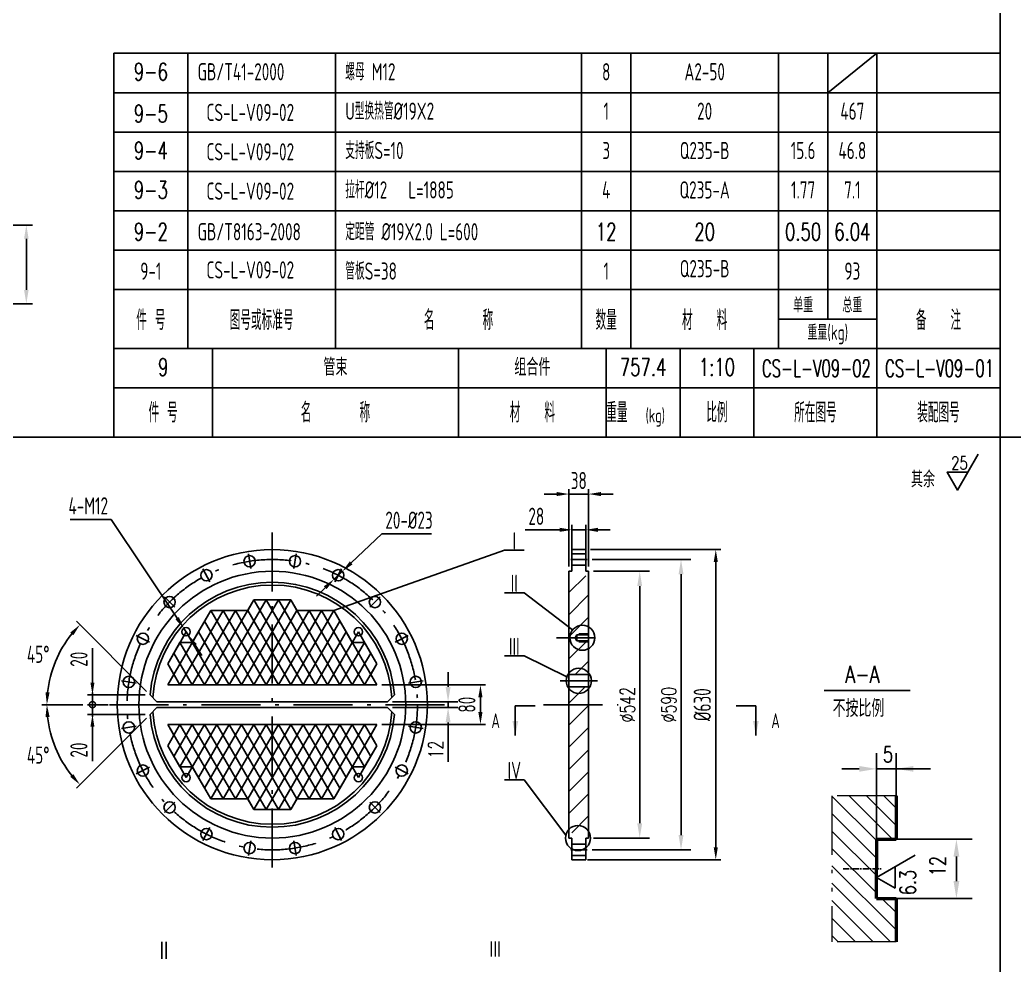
# Model space of a CAD drawing. Extents: x 28446 to 36913, y 3260 to 15560.
# Drawn here: x 30735 to 32755, y 5157 to 7078 of the extents above; entities that cross this region are included whole.
import ezdxf
from ezdxf.enums import TextEntityAlignment as Align

# ---------------------------------------------------------------- set-up
doc = ezdxf.new("R2010")
doc.units = 0
doc.header["$LTSCALE"] = 10
for name, pattern in [('ACAD_ISO10W100', [18.7, 12, -3, 0.7, -3]), ('ACAD_ISO12W100', [22.4, 12, -3, 0.7, -3, 0.7, -3]), ('CENTER', [2, 1.25, -0.25, 0.25, -0.25]), ('DASHDOT', [1, 0.5, -0.25, 0, -0.25])]:
    doc.linetypes.add(name, pattern=pattern)
for name, color, linetype in [('1', 7, 'Continuous'), ('2', 1, 'Continuous'), ('ACHSEN', 7, 'DASHDOT'), ('cen', 2, 'CENTER'), ('hgjy', 7, 'Continuous'), ('tank', 1, 'Continuous'), ('tankx', 2, 'ACAD_ISO10W100'), ('tanky', 7, 'Continuous')]:
    doc.layers.add(name, color=color, linetype=linetype)
doc.layers.add('CDR_DWG1', color=1, linetype='Continuous', lineweight=50)
doc.layers.add('双点划线', color=3, linetype='ACAD_ISO12W100', lineweight=18)
doc.styles.add('HGCAD', font='gbenor.shx', dxfattribs={"width": 0.75, "bigfont": 'gbcbig.shx'})
doc.styles.add('hzfs', font='simplex.shx', dxfattribs={"width": 0.7, "bigfont": 'hzfs.shx'})
doc.dimstyles.new('HGCAD$0', dxfattribs={"dimscale": 10, "dimtxt": 3.5, "dimasz": 2.5, "dimexe": 1, "dimexo": 1, "dimgap": 1, "dimtad": 1, "dimdec": 0, "dimdsep": 46, "dimtxsty": 'HGCAD', "dimcen": 0, "dimclrd": 4, "dimclre": 4, "dimclrt": 7, "dimadec": 0, "dimazin": 0, "dimtfac": 0.7, "dimtmove": 0, "dimatfit": 0, "dimfxl": 1, "dimarcsym": 0})
doc.dimstyles.new('HGCAD$2', dxfattribs={"dimscale": 10, "dimtxt": 3.5, "dimasz": 2.5, "dimexe": 1, "dimexo": 1, "dimgap": 1, "dimtad": 2, "dimtih": 1, "dimdec": 0, "dimdsep": 46, "dimtxsty": 'HGCAD', "dimcen": 0, "dimclrd": 4, "dimclre": 4, "dimclrt": 7, "dimadec": 0, "dimazin": 0, "dimtfac": 0.7, "dimtmove": 0, "dimatfit": 0, "dimfxl": 1, "dimarcsym": 0})
doc.dimstyles.new('HGCAD$3', dxfattribs={"dimscale": 10, "dimtxt": 3.5, "dimasz": 2.5, "dimexe": 1, "dimexo": 1, "dimgap": 1, "dimtad": 1, "dimtoh": 1, "dimdec": 0, "dimdsep": 46, "dimtxsty": 'HGCAD', "dimcen": 0, "dimclrd": 4, "dimclre": 4, "dimclrt": 7, "dimadec": 0, "dimazin": 0, "dimtfac": 0.7, "dimtmove": 0, "dimatfit": 0, "dimfxl": 1, "dimarcsym": 0})

# ---------------------------------------------------------------- blocks, each defined once
blk = doc.blocks.new('*X52')
at = {"layer": '1', "color": 0, "linetype": 'Continuous'}
for p, q in [((-21518.12, -20658.07), (-21515.63, -20655.58)), ((-21514.12, -20661.14), (-21508.56, -20655.58)), ((-21514.12, -20657.6), (-21512.1, -20655.58)), ((-21514.12, -20664.67), (-21505.08, -20655.64)), ((-21518.12, -20661.6), (-21514.12, -20657.6)), ((-21514.12, -20668.21), (-21505.08, -20659.17)), ((-21517.37, -20664.39), (-21514.12, -20661.14)), ((-21514.12, -20671.75), (-21505.08, -20662.71)), ((-21514.12, -20675.28), (-21505.08, -20666.25)), ((-21518.12, -20682.82), (-21505.08, -20669.78)), ((-21516.97, -20685.21), (-21505.08, -20673.32)), ((-21518.12, -20679.28), (-21515.23, -20676.39)), ((-21513.44, -20685.21), (-21505.08, -20676.85)), ((-21509.9, -20685.21), (-21505.08, -20680.39)), ((-21506.37, -20685.21), (-21505.08, -20683.92))]:
    blk.add_line(p, q, dxfattribs=at)
blk = doc.blocks.new('_DotSmall')
at = {"color": 0, "linetype": 'ByBlock', "const_width": 0.5}
blk.add_lwpolyline([(-0.0625, 0, 1), (0.0625, 0, 1)], format="xyb", close=True, dxfattribs=at)
blk = doc.blocks.new('*D87')
at = {"color": 4, "lineweight": -2}
for p, q in [((30882.4, 5731.6), (30882.4, 5801.2)), ((30989.5, 5706.6), (30872.4, 5706.6)), ((30882.4, 5686.6), (30882.4, 5706.6)), ((30914.2, 5686.6), (30872.4, 5686.6)), ((30882.4, 5686.6), (30882.4, 5661.6))]:
    blk.add_line(p, q, dxfattribs=at)
at = {"color": 4}
blk.add_solid([(30878.2, 5731.6), (30886.5, 5731.6), (30882.4, 5706.6)], dxfattribs=at)
at = {"layer": 'Defpoints', "color": 0}
for p in [(30882.4, 5706.6), (30999.5, 5706.6), (30924.2, 5686.6)]:
    blk.add_point(p, dxfattribs=at)
at = {"color": 4, "lineweight": -2, "xscale": 25, "yscale": 25, "zscale": 25, "rotation": 90}
blk.add_blockref('_DotSmall', (30882.4, 5686.6), dxfattribs=at)
at = {"color": 7, "insert": (30854.9, 5778.9), "char_height": 35, "attachment_point": 5, "rotation": 90, "style": 'HGCAD'}
blk.add_mtext('20', dxfattribs=at)
blk = doc.blocks.new('*D88')
at = {"color": 4, "lineweight": -2}
for p, q in [((30882.4, 5686.6), (30882.4, 5711.6)), ((30914.2, 5686.6), (30872.4, 5686.6)), ((30882.4, 5686.6), (30882.4, 5666.6)), ((30989.5, 5666.6), (30872.4, 5666.6)), ((30882.4, 5641.6), (30882.4, 5571.9))]:
    blk.add_line(p, q, dxfattribs=at)
at = {"color": 4}
blk.add_solid([(30878.2, 5641.6), (30886.5, 5641.6), (30882.4, 5666.6)], dxfattribs=at)
at = {"layer": 'Defpoints', "color": 0}
for p in [(30924.2, 5686.6), (30882.4, 5666.6), (30999.5, 5666.6)]:
    blk.add_point(p, dxfattribs=at)
at = {"color": 4, "lineweight": -2, "xscale": 25, "yscale": 25, "zscale": 25, "rotation": 270}
blk.add_blockref('_DotSmall', (30882.4, 5686.6), dxfattribs=at)
at = {"color": 7, "insert": (30854.9, 5594.3), "char_height": 35, "attachment_point": 5, "rotation": 90, "style": 'HGCAD'}
blk.add_mtext('20', dxfattribs=at)
blk = doc.blocks.new('*D89')
at = {"color": 4, "lineweight": -2}
for p, q in [((30992.4, 5713.6), (30850, 5856.1)), ((30862.7, 5686.6), (30779.8, 5686.6))]:
    blk.add_line(p, q, dxfattribs=at)
blk.add_arc((31019.5, 5686.6), 229.7, 141.2384, 173.7616, dxfattribs=at)
at = {"color": 4}
for points in [[(30837.3, 5833.2), (30843.5, 5827.6), (30857, 5849)], [(30795.3, 5711.3), (30787, 5711.8), (30789.8, 5686.6)]]:
    blk.add_solid(points, dxfattribs=at)
at = {"layer": 'Defpoints', "color": 0}
for p in [(30820.5, 5801.4), (30999.5, 5706.6), (30872.7, 5686.6), (31013.5, 5692.6), (31622.7, 5686.6)]:
    blk.add_point(p, dxfattribs=at)
at = {"color": 7, "insert": (30772.2, 5789), "char_height": 35, "attachment_point": 5, "style": 'HGCAD'}
blk.add_mtext('45°', dxfattribs=at)
blk = doc.blocks.new('*D90')
at = {"color": 4, "lineweight": -2}
for p, q in [((30862.7, 5686.6), (30779.8, 5686.6)), ((30992.4, 5659.5), (30850, 5517.1))]:
    blk.add_line(p, q, dxfattribs=at)
blk.add_arc((31019.5, 5686.6), 229.7, 186.2384, 218.7616, dxfattribs=at)
at = {"color": 4}
for points in [[(30787, 5661.4), (30795.3, 5661.8), (30789.8, 5686.6)], [(30843.5, 5545.5), (30837.3, 5540), (30857, 5524.1)]]:
    blk.add_solid(points, dxfattribs=at)
at = {"layer": 'Defpoints', "color": 0}
for p in [(30872.7, 5686.6), (31013.5, 5680.6), (31622.7, 5686.6), (30999.5, 5666.6), (30797.6, 5627.1)]:
    blk.add_point(p, dxfattribs=at)
at = {"color": 7, "insert": (30772.2, 5584.1), "char_height": 35, "attachment_point": 5, "style": 'HGCAD'}
blk.add_mtext('45°', dxfattribs=at)
blk = doc.blocks.new('*D102')
at = {"color": 4, "lineweight": -2}
for p, q in [((30920.7, 6063.1), (30837.2, 6063.1)), ((31054.4, 5862.3), (30920.7, 6063.1)), ((31077.1, 5828.2), (31068.2, 5841.5)), ((31091, 5807.4), (31104.8, 5786.6))]:
    blk.add_line(p, q, dxfattribs=at)
at = {"color": 4}
for points in [[(31057.9, 5864.6), (31050.9, 5860), (31068.2, 5841.5)], [(31094.4, 5809.7), (31087.5, 5805.1), (31077.1, 5828.2)]]:
    blk.add_solid(points, dxfattribs=at)
at = {"layer": 'Defpoints', "color": 0}
for p in [(31068.2, 5841.5), (31077.1, 5828.2)]:
    blk.add_point(p, dxfattribs=at)
at = {"color": 7, "insert": (30873.9, 6090.6), "char_height": 35, "attachment_point": 5, "style": 'HGCAD'}
blk.add_mtext('4-M12', dxfattribs=at)
blk = doc.blocks.new('*D91')
at = {"color": 4, "lineweight": -2}
for p, q in [((31897.5, 5981.6), (32098, 5981.6)), ((32078, 5951.6), (32078, 5421.6)), ((31897.5, 5391.6), (32098, 5391.6))]:
    blk.add_line(p, q, dxfattribs=at)
at = {"color": 4}
for points in [[(32073, 5951.6), (32083, 5951.6), (32078, 5981.6)], [(32073, 5421.6), (32083, 5421.6), (32078, 5391.6)]]:
    blk.add_solid(points, dxfattribs=at)
at = {"layer": 'Defpoints', "color": 0}
for p in [(31887.5, 5981.6), (31887.5, 5391.6), (32078, 5391.6)]:
    blk.add_point(p, dxfattribs=at)
at = {"color": 7, "insert": (32053, 5686.6), "char_height": 30, "attachment_point": 5, "rotation": 90, "style": 'hzfs'}
blk.add_mtext('%%C590', dxfattribs=at)
blk = doc.blocks.new('*D103')
at = {"color": 4, "lineweight": -2}
for p, q in [((31894.3, 6001.6), (32158.6, 6001.6)), ((32148.6, 5976.6), (32148.6, 5396.6)), ((31888.3, 5371.6), (32158.6, 5371.6))]:
    blk.add_line(p, q, dxfattribs=at)
at = {"color": 4}
for points in [[(32144.4, 5976.6), (32152.7, 5976.6), (32148.6, 6001.6)], [(32144.4, 5396.6), (32152.7, 5396.6), (32148.6, 5371.6)]]:
    blk.add_solid(points, dxfattribs=at)
at = {"layer": 'Defpoints', "color": 0}
for p in [(31884.3, 6001.6), (31878.3, 5371.6), (32148.6, 5371.6)]:
    blk.add_point(p, dxfattribs=at)
at = {"color": 7, "insert": (32121.1, 5686.6), "char_height": 35, "attachment_point": 5, "rotation": 90, "style": 'HGCAD'}
blk.add_mtext('%%C630', dxfattribs=at)
blk = doc.blocks.new('*D104')
at = {"color": 4, "lineweight": -2}
for p, q in [((31831.3, 6041.8), (31761.7, 6041.8)), ((31856.3, 5967.6), (31856.3, 6051.8)), ((31884.3, 6041.8), (31856.3, 6041.8)), ((31884.3, 5967.6), (31884.3, 6051.8)), ((31909.3, 6041.8), (31934.3, 6041.8))]:
    blk.add_line(p, q, dxfattribs=at)
at = {"color": 4}
for points in [[(31831.3, 6046), (31831.3, 6037.7), (31856.3, 6041.8)], [(31909.3, 6046), (31909.3, 6037.7), (31884.3, 6041.8)]]:
    blk.add_solid(points, dxfattribs=at)
at = {"layer": 'Defpoints', "color": 0}
for p in [(31856.3, 6041.8), (31856.3, 5957.6), (31884.3, 5957.6)]:
    blk.add_point(p, dxfattribs=at)
at = {"color": 7, "insert": (31784, 6069.3), "char_height": 35, "attachment_point": 5, "style": 'HGCAD'}
blk.add_mtext('28', dxfattribs=at)
blk = doc.blocks.new('*D105')
at = {"color": 4, "lineweight": -2}
for p, q in [((31850.3, 5967.6), (31850.3, 6124.5)), ((31890.3, 5967.6), (31890.3, 6124.5)), ((31825.3, 6114.5), (31800.3, 6114.5)), ((31890.3, 6114.5), (31850.3, 6114.5)), ((31915.3, 6114.5), (31940.3, 6114.5))]:
    blk.add_line(p, q, dxfattribs=at)
at = {"color": 4}
for points in [[(31825.3, 6118.7), (31825.3, 6110.4), (31850.3, 6114.5)], [(31915.3, 6118.7), (31915.3, 6110.4), (31890.3, 6114.5)]]:
    blk.add_solid(points, dxfattribs=at)
at = {"layer": 'Defpoints', "color": 0}
for p in [(31850.3, 6114.5), (31850.3, 5957.6), (31890.3, 5957.6)]:
    blk.add_point(p, dxfattribs=at)
at = {"color": 7, "insert": (31870.3, 6142), "char_height": 35, "attachment_point": 5, "style": 'HGCAD'}
blk.add_mtext('38', dxfattribs=at)
blk = doc.blocks.new('*D108')
at = {"color": 4, "lineweight": -2}
for p, q in [((31470.2, 5726.6), (31680.5, 5726.6)), ((31670.5, 5701.6), (31670.5, 5671.6)), ((31470.2, 5646.6), (31680.5, 5646.6))]:
    blk.add_line(p, q, dxfattribs=at)
at = {"color": 4}
for points in [[(31666.3, 5701.6), (31674.7, 5701.6), (31670.5, 5726.6)], [(31666.3, 5671.6), (31674.7, 5671.6), (31670.5, 5646.6)]]:
    blk.add_solid(points, dxfattribs=at)
at = {"layer": 'Defpoints', "color": 0}
for p in [(31460.2, 5726.6), (31460.2, 5646.6), (31670.5, 5646.6)]:
    blk.add_point(p, dxfattribs=at)
at = {"color": 7, "insert": (31643, 5686.6), "char_height": 35, "attachment_point": 5, "rotation": 90, "style": 'HGCAD'}
blk.add_mtext('80', dxfattribs=at)
blk = doc.blocks.new('*D112')
at = {"color": 4, "lineweight": -2}
for p, q in [((31408, 5974.7), (31469.9, 6033.9)), ((31469.9, 6033.9), (31571, 6033.9)), ((31373.3, 5941.5), (31389.9, 5957.4)), ((31355.2, 5924.2), (31337.2, 5906.9))]:
    blk.add_line(p, q, dxfattribs=at)
at = {"color": 4}
for points in [[(31405.1, 5977.7), (31410.9, 5971.7), (31389.9, 5957.4)], [(31352.4, 5927.2), (31358.1, 5921.2), (31373.3, 5941.5)]]:
    blk.add_solid(points, dxfattribs=at)
at = {"layer": 'Defpoints', "color": 0}
for p in [(31373.3, 5941.5), (31389.9, 5957.4)]:
    blk.add_point(p, dxfattribs=at)
at = {"color": 7, "insert": (31525.4, 6061.4), "char_height": 35, "attachment_point": 5, "style": 'HGCAD'}
blk.add_mtext('20-%%c23', dxfattribs=at)
blk = doc.blocks.new('*D120')
at = {"layer": 'ACHSEN', "color": 4, "linetype": 'ByBlock', "lineweight": -2}
for p, q in [((31604.8, 5722.6), (31604.8, 5752.6)), ((31491.9, 5692.6), (31624.8, 5692.6)), ((31491.9, 5680.6), (31624.8, 5680.6)), ((31604.8, 5692.6), (31604.8, 5680.6)), ((31604.8, 5650.6), (31604.8, 5570.6))]:
    blk.add_line(p, q, dxfattribs=at)
at = {"layer": 'ACHSEN', "color": 4, "linetype": 'ByBlock'}
for points in [[(31599.8, 5722.6), (31609.8, 5722.6), (31604.8, 5692.6)], [(31599.8, 5650.6), (31609.8, 5650.6), (31604.8, 5680.6)]]:
    blk.add_solid(points, dxfattribs=at)
at = {"layer": 'Defpoints', "color": 0, "linetype": 'ByBlock'}
for p in [(31481.9, 5692.6), (31481.9, 5680.6), (31604.8, 5680.6)]:
    blk.add_point(p, dxfattribs=at)
at = {"layer": 'ACHSEN', "color": 7, "linetype": 'ByBlock', "insert": (31579.8, 5595.6), "char_height": 30, "attachment_point": 5, "rotation": 90, "style": 'hzfs'}
blk.add_mtext('12', dxfattribs=at)
blk = doc.blocks.new('*D121')
at = {"layer": 'ACHSEN', "color": 4, "linetype": 'ByBlock', "lineweight": -2}
for p, q in [((31900.3, 5957.6), (32014.1, 5957.6)), ((31994.1, 5445.6), (31994.1, 5927.6)), ((31900.3, 5415.6), (32014.1, 5415.6))]:
    blk.add_line(p, q, dxfattribs=at)
at = {"layer": 'ACHSEN', "color": 4, "linetype": 'ByBlock'}
for points in [[(31989.1, 5927.6), (31999.1, 5927.6), (31994.1, 5957.6)], [(31989.1, 5445.6), (31999.1, 5445.6), (31994.1, 5415.6)]]:
    blk.add_solid(points, dxfattribs=at)
at = {"layer": 'Defpoints', "color": 0, "linetype": 'ByBlock'}
for p in [(31890.3, 5957.6), (31994.1, 5957.6), (31890.3, 5415.6)]:
    blk.add_point(p, dxfattribs=at)
at = {"layer": 'ACHSEN', "color": 7, "linetype": 'ByBlock', "insert": (31969.1, 5686.6), "char_height": 30, "attachment_point": 5, "rotation": 90, "style": 'hzfs'}
blk.add_mtext('%%C542', dxfattribs=at)

msp = doc.modelspace()

# ---------------------------------------------------------------- hatches: boundary and pattern name
h = msp.add_hatch()
h.set_pattern_fill('ANSI31', color=256, scale=10, style=0)
h.set_pattern_definition([(45, (-11276.758, 2031.033), (-22.45064, 22.45064), [])])
h.paths.add_polyline_path([(31884.289, 5935.575), (31884.289, 5957.575), (31878.289, 5957.575), (31878.289, 5970.075), (31862.289, 5970.075), (31862.289, 5957.575), (31856.289, 5957.575), (31856.289, 5935.575), (31850.289, 5929.575), (31850.289, 5750.906, -0.48407574), (31890.289, 5750.906), (31890.289, 5800.44, -0.57686383), (31852.073, 5822.541, -0.57686383), (31890.289, 5844.642), (31890.289, 5929.575)])
h.paths.add_polyline_path([(31878.289, 6001.575), (31862.289, 6001.575), (31862.289, 5993.075), (31878.289, 5993.075)])
h.paths.add_polyline_path([(31890.289, 5686.575), (31890.289, 5719.272, -0.48407574), (31850.289, 5719.272), (31850.289, 5686.575), (31850.289, 5443.575), (31856.289, 5437.575), (31856.289, 5415.575), (31862.289, 5415.575), (31862.289, 5403.075), (31878.289, 5403.075), (31878.289, 5415.575), (31884.289, 5415.575), (31884.289, 5437.575), (31890.289, 5443.575)])
h.paths.add_polyline_path([(31878.289, 5380.075), (31862.289, 5380.075), (31862.289, 5371.575), (31878.289, 5371.575)])
h.paths.add_polyline_path([(31890.289, 5719.272), (31890.289, 5722.589), (31850.289, 5722.589), (31850.289, 5719.272, 0.48407574)])
h.paths.add_polyline_path([(31850.289, 5750.906), (31850.289, 5747.589), (31890.289, 5747.589), (31890.289, 5750.906, 0.48407574)])
h.paths.add_polyline_path([(31890.289, 5816.541), (31866.289, 5816.541), (31862.825, 5822.541), (31866.289, 5828.541), (31890.289, 5828.541), (31890.289, 5844.642, 0.57686383), (31852.073, 5822.541, 0.57686383), (31890.289, 5800.44)], flags=17)

# ---------------------------------------------------------------- linework, layer by layer
for p, q in [((32725.994, 9100.017), (32725.994, 3360.017)), ((30640.664, 6661.152), (30760.592, 6661.152)), ((30748.092, 6529.152), (30748.092, 6633.152)), ((30640.663, 6501.152), (30760.592, 6501.152)), ((32725.994, 6230.017), (28695.994, 6230.017)), ((32725.994, 6230.017), (36755.994, 6230.017)), ((32725.994, 6230.017), (36755.994, 6230.017)), ((31372.683, 5878.129), (31719.208, 6000.332)), ((31719.208, 6000.332), (31759.637, 6000.332)), ((31719.208, 5913.999), (31759.637, 5913.999)), ((31857.565, 5838.35), (31759.637, 5913.999)), ((31870.289, 5830.541), (31890.289, 5830.541)), ((31870.289, 5814.541), (31890.289, 5814.541)), ((31719.208, 5785.766), (31759.637, 5785.766)), ((31846.192, 5743.427), (31759.637, 5785.766)), ((32474.876, 5413.672), (32474.876, 5588.184)), ((32514.876, 5501.183), (32514.876, 5588.184)), ((32439.876, 5556.184), (32404.876, 5556.184)), ((32474.876, 5556.184), (32584.876, 5556.184)), ((31719.208, 5533.844), (31759.637, 5533.844)), ((31843.833, 5421.447), (31759.637, 5533.844)), ((32515.501, 5413.047), (32669.382, 5413.047)), ((32474.876, 5335.543), (32553.442, 5380.903)), ((32637.382, 5328.047), (32637.382, 5378.047)), ((32512.816, 5313.638), (32512.816, 5357.447)), ((32474.876, 5335.543), (32512.816, 5313.638)), ((32515.501, 5293.047), (32669.382, 5293.047))]:
    msp.add_line(p, q)
at = {"color": 1}
for p, q in [((31856.289, 5957.575), (31856.289, 6001.597)), ((31884.289, 6001.568), (31856.289, 6001.597)), ((31884.289, 5957.575), (31884.289, 6001.597)), ((31856.289, 5993.075), (31884.289, 5993.075)), ((31856.289, 5970.075), (31884.289, 5970.075)), ((31850.289, 5686.575), (31850.289, 5957.575)), ((31890.289, 5686.575), (31890.289, 5957.575)), ((31850.289, 5686.575), (31850.289, 5415.575)), ((31890.289, 5686.575), (31890.289, 5415.575)), ((31856.289, 5415.575), (31856.289, 5371.552)), ((31884.289, 5415.575), (31884.289, 5371.552)), ((31856.289, 5403.075), (31884.289, 5403.075)), ((31856.289, 5380.075), (31884.289, 5380.075)), ((31884.289, 5371.581), (31856.289, 5371.552))]:
    msp.add_line(p, q, dxfattribs=at)
at = {"color": 0, "linetype": 'ByBlock'}
for p, q in [((31210.183, 5899.78), (31110.183, 5726.575)), ((31235.183, 5899.78), (31135.183, 5726.575)), ((31260.183, 5899.78), (31160.183, 5726.575)), ((31285.183, 5899.78), (31185.183, 5726.575)), ((31210.183, 5899.78), (31310.183, 5726.575)), ((31235.183, 5899.78), (31335.183, 5726.575)), ((31260.183, 5899.78), (31360.183, 5726.575)), ((31285.183, 5899.78), (31385.183, 5726.575)), ((31122.683, 5878.129), (31035.183, 5726.575)), ((31147.683, 5878.129), (31060.183, 5726.575)), ((31172.683, 5878.129), (31085.183, 5726.575)), ((31122.683, 5878.129), (31210.183, 5726.575)), ((31147.683, 5878.129), (31235.183, 5726.575)), ((31172.683, 5878.129), (31260.183, 5726.575)), ((31197.683, 5878.129), (31285.183, 5726.575)), ((31297.683, 5878.129), (31210.183, 5726.575)), ((31322.683, 5878.129), (31235.183, 5726.575)), ((31347.683, 5878.129), (31260.183, 5726.575)), ((31372.683, 5878.129), (31285.183, 5726.575)), ((31322.683, 5878.129), (31410.183, 5726.575)), ((31347.683, 5878.129), (31435.183, 5726.575)), ((31372.683, 5878.129), (31460.183, 5726.575)), ((31110.183, 5856.478), (31185.183, 5726.575)), ((31385.183, 5856.478), (31310.183, 5726.575)), ((31072.683, 5834.828), (31035.183, 5769.876)), ((31072.683, 5834.828), (31135.183, 5726.575)), ((31097.683, 5834.828), (31160.183, 5726.575)), ((31397.683, 5834.828), (31335.183, 5726.575)), ((31422.683, 5834.828), (31360.183, 5726.575)), ((31422.683, 5834.828), (31460.183, 5769.876)), ((31060.183, 5813.177), (31110.183, 5726.575)), ((31435.183, 5813.177), (31385.183, 5726.575)), ((31047.683, 5791.526), (31085.183, 5726.575)), ((31447.683, 5791.526), (31410.183, 5726.575)), ((31035.183, 5769.876), (31060.183, 5726.575)), ((31460.183, 5769.876), (31435.183, 5726.575)), ((31460.183, 5726.575), (31035.183, 5726.575)), ((31122.683, 5495.02), (31035.183, 5646.575)), ((31035.183, 5603.273), (31060.183, 5646.575)), ((31460.183, 5646.575), (31035.183, 5646.575)), ((31047.683, 5581.623), (31085.183, 5646.575)), ((31147.683, 5495.02), (31060.183, 5646.575)), ((31060.183, 5559.972), (31110.183, 5646.575)), ((31072.683, 5538.321), (31135.183, 5646.575)), ((31172.683, 5495.02), (31085.183, 5646.575)), ((31097.683, 5538.321), (31160.183, 5646.575)), ((31210.183, 5473.369), (31110.183, 5646.575)), ((31110.183, 5516.671), (31185.183, 5646.575)), ((31122.683, 5495.02), (31210.183, 5646.575)), ((31235.183, 5473.369), (31135.183, 5646.575)), ((31147.683, 5495.02), (31235.183, 5646.575)), ((31260.183, 5473.369), (31160.183, 5646.575)), ((31172.683, 5495.02), (31260.183, 5646.575)), ((31285.183, 5473.369), (31185.183, 5646.575)), ((31197.683, 5495.02), (31285.183, 5646.575)), ((31297.683, 5495.02), (31210.183, 5646.575)), ((31210.183, 5473.369), (31310.183, 5646.575)), ((31322.683, 5495.02), (31235.183, 5646.575)), ((31235.183, 5473.369), (31335.183, 5646.575)), ((31260.183, 5473.369), (31360.183, 5646.575)), ((31347.683, 5495.02), (31260.183, 5646.575)), ((31285.183, 5473.369), (31385.183, 5646.575)), ((31372.683, 5495.02), (31285.183, 5646.575)), ((31385.183, 5516.671), (31310.183, 5646.575)), ((31322.683, 5495.02), (31410.183, 5646.575)), ((31397.683, 5538.321), (31335.183, 5646.575)), ((31347.683, 5495.02), (31435.183, 5646.575)), ((31422.683, 5538.321), (31360.183, 5646.575)), ((31372.683, 5495.02), (31460.183, 5646.575)), ((31435.183, 5559.972), (31385.183, 5646.575)), ((31447.683, 5581.623), (31410.183, 5646.575)), ((31460.183, 5603.273), (31435.183, 5646.575)), ((31072.683, 5538.321), (31035.183, 5603.273)), ((31422.683, 5538.321), (31460.183, 5603.273))]:
    msp.add_line(p, q, dxfattribs=at)
msp.add_lwpolyline([(32681.526, 6195.331), (32639.469, 6122.486), (32618.44, 6158.909), (32660.497, 6158.909)])
for centre in [(31877.572, 5822.541), (31870.289, 5735.089), (31868.646, 5415.575)]:
    msp.add_circle(centre, 25.499)
for points in [[(30743.425, 6633.152), (30752.759, 6633.152), (30748.092, 6661.152)], [(30743.425, 6529.152), (30752.759, 6529.152), (30748.092, 6501.152)], [(32439.876, 5550.35), (32439.876, 5562.017), (32474.876, 5556.184)], [(32549.876, 5550.35), (32549.876, 5562.017), (32514.876, 5556.184)], [(32643.215, 5378.047), (32631.549, 5378.047), (32637.382, 5413.047)], [(32643.215, 5328.047), (32631.549, 5328.047), (32637.382, 5293.047)]]:
    msp.add_solid(points)
at = {"layer": '2', "linetype": 'ByBlock'}
for p, q in [((31850.289, 5957.575), (31856.289, 5957.575)), ((31884.289, 5957.575), (31890.289, 5957.575)), ((31197.683, 5878.129), (31210.183, 5899.78)), ((31210.183, 5899.78), (31285.183, 5899.78)), ((31285.183, 5899.78), (31297.683, 5878.129)), ((31085.183, 5813.177), (31122.683, 5878.129)), ((31122.683, 5878.129), (31197.683, 5878.129)), ((31297.683, 5878.129), (31372.683, 5878.129)), ((31372.683, 5878.129), (31410.183, 5813.177)), ((31035.183, 5769.876), (31060.183, 5813.177)), ((31060.183, 5813.177), (31085.183, 5813.177)), ((31410.183, 5813.177), (31435.183, 5813.177)), ((31435.183, 5813.177), (31460.183, 5769.876)), ((31047.683, 5748.225), (31035.183, 5769.876)), ((31460.183, 5769.876), (31447.683, 5748.225)), ((31035.183, 5726.575), (31047.683, 5748.225)), ((31447.683, 5748.225), (31460.183, 5726.575)), ((31460.183, 5726.575), (31035.183, 5726.575)), ((31035.183, 5646.575), (31047.683, 5624.924)), ((31460.183, 5646.575), (31035.183, 5646.575)), ((31447.683, 5624.924), (31460.183, 5646.575)), ((31047.683, 5624.924), (31035.183, 5603.273)), ((31460.183, 5603.273), (31447.683, 5624.924)), ((31035.183, 5603.273), (31060.183, 5559.972)), ((31435.183, 5559.972), (31460.183, 5603.273)), ((31060.183, 5559.972), (31085.183, 5559.972)), ((31085.183, 5559.972), (31122.683, 5495.02)), ((31372.683, 5495.02), (31410.183, 5559.972)), ((31410.183, 5559.972), (31435.183, 5559.972)), ((31122.683, 5495.02), (31197.683, 5495.02)), ((31197.683, 5495.02), (31210.183, 5473.369)), ((31285.183, 5473.369), (31297.683, 5495.02)), ((31297.683, 5495.02), (31372.683, 5495.02)), ((31210.183, 5473.369), (31285.183, 5473.369)), ((31850.289, 5415.575), (31856.289, 5415.575)), ((31884.289, 5415.575), (31890.289, 5415.575))]:
    msp.add_line(p, q, dxfattribs=at)
for centre in [(31072.683, 5834.828), (31422.683, 5834.828), (31072.683, 5538.321), (31422.683, 5538.321)]:
    msp.add_circle(centre, 8.5, dxfattribs=at)
at = {"layer": 'CDR_DWG1'}
for p, q in [((32514.876, 5501.183), (32514.876, 5413.047)), ((32474.876, 5413.047), (32514.876, 5413.047)), ((32474.876, 5413.047), (32474.876, 5353.047)), ((32474.876, 5293.047), (32474.876, 5353.047)), ((32474.876, 5293.047), (32514.876, 5293.047)), ((32514.876, 5293.047), (32514.876, 5204.91))]:
    msp.add_line(p, q, dxfattribs=at)
at = {"layer": 'cen'}
msp.add_line((32407.055, 5353.047), (32485.865, 5353.047), dxfattribs=at)
at = {"layer": 'hgjy'}
msp.add_line((32368.789, 5715.649), (32543.476, 5715.649), dxfattribs=at)
at = {"layer": 'tank'}
for p, q in [((30925.994, 6410.017), (30925.994, 7010.017)), ((30925.994, 7010.017), (32725.994, 7010.017)), ((30925.994, 6230.017), (30925.994, 6410.017)), ((30925.994, 6410.017), (32725.994, 6410.017)), ((31866.289, 5828.541), (31862.825, 5822.541)), ((31866.289, 5816.541), (31862.825, 5822.541)), ((31866.289, 5828.541), (31866.289, 5816.541)), ((31866.289, 5828.541), (31890.289, 5828.541)), ((31866.289, 5816.541), (31890.289, 5816.541)), ((31850.289, 5747.589), (31890.289, 5747.589)), ((31850.289, 5722.589), (31890.289, 5722.589)), ((31013.488, 5692.575), (30999.488, 5706.575)), ((31481.879, 5692.575), (31495.879, 5706.575)), ((31013.488, 5680.575), (30999.488, 5666.575)), ((31481.879, 5692.575), (31013.488, 5692.575)), ((31481.879, 5680.575), (31013.488, 5680.575)), ((31481.879, 5680.575), (31495.879, 5666.575)), ((31741.399, 5684.124), (31781.399, 5684.124)), ((32230.046, 5684.124), (32190.046, 5684.124))]:
    msp.add_line(p, q, dxfattribs=at)
for centre, radius in [((31247.683, 5686.575), 315), ((31201.535, 5977.943), 11.5), ((31293.832, 5977.943), 11.5), ((31113.756, 5949.421), 11.5), ((31381.611, 5949.421), 11.5), ((31247.683, 5686.575), 271), ((31039.087, 5895.171), 11.5), ((31456.28, 5895.171), 11.5), ((30984.836, 5820.502), 11.5), ((31510.53, 5820.502), 11.5), ((30956.315, 5732.723), 11.5), ((31539.051, 5732.723), 11.5), ((30956.315, 5640.426), 11.5), ((31539.051, 5640.426), 11.5), ((30984.836, 5552.647), 11.5), ((31510.53, 5552.647), 11.5), ((31039.087, 5477.978), 11.5), ((31456.28, 5477.978), 11.5), ((31113.756, 5423.728), 11.5), ((31381.611, 5423.728), 11.5), ((31201.535, 5395.206), 11.5), ((31293.832, 5395.206), 11.5)]:
    msp.add_circle(centre, radius, dxfattribs=at)
for radius, start, end in [(249, 4.607033, 175.392967), (243, 3.392272, 176.607728), (249, 184.607033, 355.392967), (243, 183.392272, 356.607728)]:
    msp.add_arc((31247.683, 5686.575), radius, start, end, dxfattribs=at)
at = {"layer": 'tankx'}
for p, q in [((31247.683, 6036.575), (31247.683, 5336.575)), ((31199.184, 5992.788), (31203.884, 5963.11)), ((31296.183, 5992.788), (31291.482, 5963.11)), ((31887.543, 5981.575), (31853.935, 5981.575)), ((31106.933, 5962.814), (31120.574, 5936.041)), ((31388.434, 5962.814), (31374.793, 5936.041)), ((31028.459, 5905.799), (31049.706, 5884.552)), ((31466.908, 5905.799), (31445.661, 5884.552)), ((30971.444, 5827.325), (30998.217, 5813.684)), ((31523.922, 5827.325), (31497.15, 5813.684)), ((31824.693, 5822.541), (31900.957, 5822.541)), ((30941.47, 5735.074), (30971.148, 5730.373)), ((31553.897, 5735.074), (31524.219, 5730.373)), ((31832.157, 5735.089), (31908.421, 5735.089)), ((31597.683, 5686.575), (30897.683, 5686.575)), ((31798.35, 5686.575), (31950.353, 5686.575)), ((30941.47, 5638.075), (30971.148, 5642.776)), ((31553.897, 5638.075), (31524.219, 5642.776)), ((30971.444, 5545.824), (30998.217, 5559.465)), ((31523.922, 5545.824), (31497.15, 5559.465)), ((31028.459, 5467.35), (31049.706, 5488.597)), ((31466.908, 5467.35), (31445.661, 5488.597)), ((31106.933, 5410.335), (31120.574, 5437.108)), ((31388.434, 5410.335), (31374.793, 5437.108)), ((31199.184, 5380.361), (31203.884, 5410.039)), ((31296.183, 5380.361), (31291.482, 5410.039)), ((31887.543, 5391.575), (31853.935, 5391.575))]:
    msp.add_line(p, q, dxfattribs=at)
msp.add_circle((31247.683, 5686.575), 295, dxfattribs=at)
msp.add_circle((31247.683, 5686.575), 295, dxfattribs=at)
at = {"layer": 'tanky'}
for p, q in [((31075.994, 6410.017), (31075.994, 7010.017)), ((31375.994, 6410.017), (31375.994, 7010.017)), ((31875.994, 6410.017), (31875.994, 7010.017)), ((31975.994, 6410.017), (31975.994, 7010.017)), ((32275.994, 6410.017), (32275.994, 7010.017)), ((32375.994, 6470.017), (32375.994, 7010.017)), ((32375.994, 6930.017), (32475.994, 7010.017)), ((32475.994, 6410.017), (32475.994, 7010.017)), ((30925.994, 6930.017), (32725.994, 6930.017)), ((30925.994, 6850.017), (32725.994, 6850.017)), ((30925.994, 6770.017), (32725.994, 6770.017)), ((30925.994, 6690.017), (32725.994, 6690.017)), ((30925.994, 6610.017), (32725.994, 6610.017)), ((30925.994, 6530.017), (32725.994, 6530.017)), ((32275.994, 6470.017), (32475.994, 6470.017)), ((31125.994, 6230.017), (31125.994, 6410.017)), ((31625.994, 6230.017), (31625.994, 6410.017)), ((31925.994, 6230.017), (31925.994, 6410.017)), ((32075.994, 6230.017), (32075.994, 6410.017)), ((32225.994, 6230.017), (32225.994, 6410.017)), ((32475.994, 6230.017), (32475.994, 6410.017)), ((30925.994, 6330.017), (32725.994, 6330.017)), ((31741.399, 5684.124), (31741.399, 5624.124)), ((32230.046, 5684.124), (32230.046, 5624.124))]:
    msp.add_line(p, q, dxfattribs=at)
for points in [[(31741.399, 5624.124), (31735.546, 5653.548), (31747.251, 5653.548)], [(32230.046, 5624.124), (32224.194, 5653.548), (32235.899, 5653.548)]]:
    msp.add_solid(points, dxfattribs=at)
at = {"layer": '双点划线', "color": 3}
for p, q in [((32514.876, 5501.183), (32384.522, 5501.183)), ((32384.522, 5501.183), (32384.522, 5204.91)), ((32514.876, 5204.91), (32384.522, 5204.91))]:
    msp.add_line(p, q, dxfattribs=at)

# ---------------------------------------------------------------- block references
at = {"xscale": -10, "yscale": 10, "zscale": 10}
msp.add_blockref('*X52', (-182666.308, 212056.989), dxfattribs=at)

# ---------------------------------------------------------------- texts
at = {"style": 'hzfs', "width": 0.7}
for s, p in [('9-4', (31000.994, 6795.017)), ('9-3', (31000.994, 6715.017))]:
    msp.add_text(s, height=35, dxfattribs=at).set_placement(p, align=Align.CENTER)
at = {"style": 'hzfs', "width": 0.75}
for s, height, p in [('25', 26.1224, (32626.742, 6164.633)), ('其余', 32.6531, (32545.004, 6128.29)), ('5', 32, (32488.203, 5569.722))]:
    msp.add_text(s, height=height, dxfattribs=at).set_placement(p)
for s, p in [('12', (32615.274, 5337.986)), ('6.3', (32554.757, 5299.36))]:
    msp.add_text(s, height=32, rotation=90, dxfattribs=at).set_placement(p)
at = {"layer": 'hgjy', "style": 'hzfs', "width": 0.75}
for s, p in [('A-A', (32411.63, 5730.784)), ('不按比例', (32385.902, 5661.517)), ('II', (31018.884, 5169.912)), ('Ⅲ', (31687.414, 5171.362))]:
    msp.add_text(s, height=35, dxfattribs=at).set_placement(p)
at = {"layer": 'tanky'}
for s, height, style, width, p in [('9-6', 35, 'hzfs', 0.7, (31000.994, 6955.017)), ('8', 35, 'HGCAD', 0.75, (31925.994, 6955.017)), ('A2-50', 35, 'HGCAD', 0.75, (32125.994, 6955.017)), ('1', 35, 'HGCAD', 0.75, (31925.994, 6875.017)), ('20', 35, 'HGCAD', 0.75, (32125.994, 6875.017)), ('467', 35, 'HGCAD', 0.75, (32425.994, 6875.017)), ('9-5', 35, 'hzfs', 0.7, (31000.994, 6870.017)), ('3', 35, 'HGCAD', 0.75, (31925.994, 6795.017)), ('Q235-B', 35, 'HGCAD', 0.75, (32125.994, 6795.017)), ('15.6', 35, 'HGCAD', 0.75, (32325.994, 6795.017)), ('46.8', 35, 'HGCAD', 0.75, (32425.994, 6795.017)), ('4', 35, 'HGCAD', 0.75, (31925.994, 6715.017)), ('Q235-A', 35, 'HGCAD', 0.75, (32125.994, 6715.017)), ('1.77', 35, 'HGCAD', 0.75, (32325.994, 6715.017)), ('7.1', 35, 'HGCAD', 0.75, (32425.994, 6715.017)), ('9-1', 35, 'HGCAD', 0.75, (31000.994, 6550.017)), ('1', 35, 'HGCAD', 0.75, (31925.994, 6550.017)), ('Q235-B', 35, 'HGCAD', 0.75, (32125.994, 6555.017)), ('93', 35, 'HGCAD', 0.75, (32425.994, 6550.017)), ('9', 35, 'hzfs', 0.7, (31025.994, 6355.017)), ('管束', 35, 'hzfs', 0.7, (31375.994, 6355.017)), ('组合件', 35, 'hzfs', 0.7, (31775.994, 6355.017)), ('757.4', 35, 'hzfs', 0.7, (32000.994, 6355.017)), ('1:10', 35, 'hzfs', 0.7, (32150.994, 6355.017)), ('件 号', 40, 'HGCAD', 0.75, (31025.994, 6260.017)), ('名      称', 40, 'HGCAD', 0.75, (31375.994, 6260.017)), ('材   料', 40, 'HGCAD', 0.75, (31775.994, 6260.017)), ('比例', 40, 'HGCAD', 0.75, (32150.994, 6260.017)), ('所在图号', 40, 'HGCAD', 0.75, (32350.994, 6260.017)), ('装配图号', 40, 'HGCAD', 0.75, (32600.994, 6260.017)), ('I', 35, 'HGCAD', 0.75, (31739.326, 6002.086)), ('II', 35, 'HGCAD', 0.75, (31739.326, 5915.752)), ('III', 35, 'HGCAD', 0.75, (31739.326, 5787.519)), ('IV', 35, 'HGCAD', 0.75, (31739.326, 5535.597))]:
    msp.add_text(s, height=height, dxfattribs=dict(at, style=style, width=width)).set_placement(p, align=Align.CENTER)
at = {"layer": 'tanky', "style": 'HGCAD', "width": 0.75}
for s, height, p in [('GB/T41-2000', 35, (31095.994, 6955.017)), ('螺母 M12', 35, (31395.994, 6955.017)), ('U型换热管%%C19X2', 35, (31395.994, 6875.017)), ('支持板S=10', 35, (31395.994, 6795.017)), ('拉杆%%C12   L=1885', 35, (31395.994, 6715.017)), ('GB/T8163-2008', 35, (31095.994, 6630.017)), ('定距管 %%C19X2.0 L=600', 35, (31395.994, 6630.017)), ('管板S=38', 35, (31395.994, 6550.017)), ('重量', 40, (31925.994, 6260.017)), ('(kg)', 28, (32005.994, 6260.017))]:
    msp.add_text(s, height=height, dxfattribs=at).set_placement(p)
at = {"layer": 'tanky'}
for s, height, style, width, p in [('CS-L-V09-02', 35, 'HGCAD', 0.75, (31203.003, 6890)), ('CS-L-V09-02', 35, 'HGCAD', 0.75, (31203.003, 6810)), ('CS-L-V09-02', 35, 'HGCAD', 0.75, (31203.003, 6730)), ('CS-L-V09-02', 35, 'HGCAD', 0.75, (31203.003, 6570)), ('单重', 30, 'HGCAD', 0.75, (32325.994, 6500.017)), ('总重', 30, 'HGCAD', 0.75, (32425.994, 6500.017)), ('件 号', 40, 'HGCAD', 0.75, (31000.994, 6470.017)), ('图号或标准号', 40, 'HGCAD', 0.75, (31225.994, 6470.017)), ('名      称', 40, 'HGCAD', 0.75, (31625.994, 6470.017)), ('数量', 40, 'HGCAD', 0.75, (31925.994, 6470.017)), ('材   料', 40, 'HGCAD', 0.75, (32125.994, 6470.017)), ('备   注', 40, 'HGCAD', 0.75, (32600.994, 6470.017)), ('重量(kg)', 30, 'HGCAD', 0.75, (32375.994, 6440.017)), ('CS-L-V09-02', 35, 'hzfs', 0.63, (32353.003, 6370)), ('CS-L-V09-01', 35, 'hzfs', 0.63, (32603.003, 6370)), ('A', 30, 'HGCAD', 0.75, (31701.399, 5654.124)), ('A', 30, 'HGCAD', 0.75, (32270.046, 5654.124))]:
    msp.add_text(s, height=height, dxfattribs=dict(at, style=style, width=width)).set_placement(p, align=Align.MIDDLE)
at = {"layer": 'tanky', "linetype": 'ByBlock', "style": 'hzfs', "width": 0.7}
for s, p in [('9-2', (31000.994, 6630.017)), ('12', (31925.994, 6630.017)), ('20', (32125.994, 6630.017)), ('0.50', (32325.994, 6630.017)), ('6.04', (32425.994, 6630.017))]:
    msp.add_text(s, height=35, dxfattribs=at).set_placement(p, align=Align.CENTER)

# ---------------------------------------------------------------- dimensions: what is measured, and where the dimension line sits
dim = msp.add_linear_dim(base=(31850.289, 6114.518), p1=(31890.289, 5957.575), p2=(31850.289, 5957.575), text='38', dimstyle='HGCAD$0')
dim.commit()
dim.dimension.update_dxf_attribs({"geometry": '*D105', "text_midpoint": (31870.289, 6114.518), "dimtype": 160})
for p1, p2, text, picture, middle in [((31077.118, 5828.169), (31068.249, 5841.486), '4-M12', '*D102', (30873.928, 6063.058)), ((31373.305, 5941.477), (31389.922, 5957.378), '20-%%c23', '*D112', (31525.425, 6033.86))]:
    dim = msp.add_diameter_dim_2p(p1=p1, p2=p2, text=text, dimstyle='HGCAD$3')
    dim.commit()
    dim.dimension.update_dxf_attribs({"geometry": picture, "text_midpoint": middle, "dimtype": 163})
dim = msp.add_linear_dim(base=(31856.289, 6041.833), p1=(31884.289, 5957.575), p2=(31856.289, 5957.575), dimstyle='HGCAD$0')
dim.commit()
dim.dimension.update_dxf_attribs({"geometry": '*D104', "text_midpoint": (31783.98, 6069.333)})
dim = msp.add_linear_dim(base=(32148.574, 5371.575), p1=(31884.289, 6001.568), p2=(31878.289, 5371.575), angle=90, text='%%C630', dimstyle='HGCAD$0')
dim.commit()
dim.dimension.update_dxf_attribs({"geometry": '*D103', "text_midpoint": (32148.574, 5686.571), "dimtype": 160})
dim = msp.add_linear_dim(base=(32078.011, 5391.575), p1=(31887.543, 5981.575), p2=(31887.543, 5391.575), angle=90, text='%%C590', dimstyle='HGCAD$0', override={"dimtxt": 3, "dimasz": 3, "dimexe": 2, "dimzin": 0, "dimtxsty": 'hzfs'})
dim.commit()
dim.dimension.update_dxf_attribs({"geometry": '*D91', "text_midpoint": (32078.011, 5686.575), "dimtype": 160})
for base, line1, picture, middle in [((30820.542, 5801.436), ((30999.488, 5706.575), (31013.488, 5692.575)), '*D89', (30772.189, 5789.009)), ((30797.593, 5627.118), ((30999.488, 5666.575), (31013.488, 5680.575)), '*D90', (30772.189, 5584.14))]:
    dim = msp.add_angular_dim_2l(base=base, line1=line1, line2=((30872.683, 5686.575), (31622.683, 5686.575)), dimstyle='HGCAD$2')
    dim.commit()
    dim.dimension.update_dxf_attribs({"geometry": picture, "text_midpoint": middle})
for base, p2, picture, middle in [((30882.368, 5706.575), (30999.488, 5706.575), '*D87', (30854.868, 5778.892)), ((30882.368, 5666.575), (30999.488, 5666.575), '*D88', (30854.868, 5594.257))]:
    dim = msp.add_linear_dim(base=base, p1=(30924.189, 5686.575), p2=p2, angle=90, dimstyle='HGCAD$0', override={"dimblk1": 'DotSmall', "dimsah": 1})
    dim.commit()
    dim.dimension.update_dxf_attribs({"geometry": picture, "text_midpoint": middle})
dim = msp.add_linear_dim(base=(31670.5, 5646.575), p1=(31460.183, 5726.575), p2=(31460.183, 5646.575), angle=90, dimstyle='HGCAD$0')
dim.commit()
dim.dimension.update_dxf_attribs({"geometry": '*D108', "text_midpoint": (31670.5, 5686.575), "dimtype": 160})
at = {"layer": 'ACHSEN', "linetype": 'ByBlock'}
dim = msp.add_linear_dim(base=(31994.119, 5957.575), p1=(31890.289, 5415.575), p2=(31890.289, 5957.575), angle=90, text='%%C<>', dimstyle='HGCAD$0', override={"dimtxt": 3, "dimasz": 3, "dimexe": 2, "dimzin": 0, "dimtxsty": 'hzfs'}, dxfattribs=at)
dim.commit()
dim.dimension.update_dxf_attribs({"geometry": '*D121', "text_midpoint": (31994.119, 5686.575), "dimtype": 160})
dim = msp.add_linear_dim(base=(31604.838, 5680.575), p1=(31481.879, 5692.575), p2=(31481.879, 5680.575), angle=90, dimstyle='HGCAD$0', override={"dimtxt": 3, "dimasz": 3, "dimexe": 2, "dimzin": 0, "dimtxsty": 'hzfs'}, dxfattribs=at)
dim.commit()
dim.dimension.update_dxf_attribs({"geometry": '*D120', "text_midpoint": (31579.838, 5595.575)})

doc.saveas('drawing.dxf')
